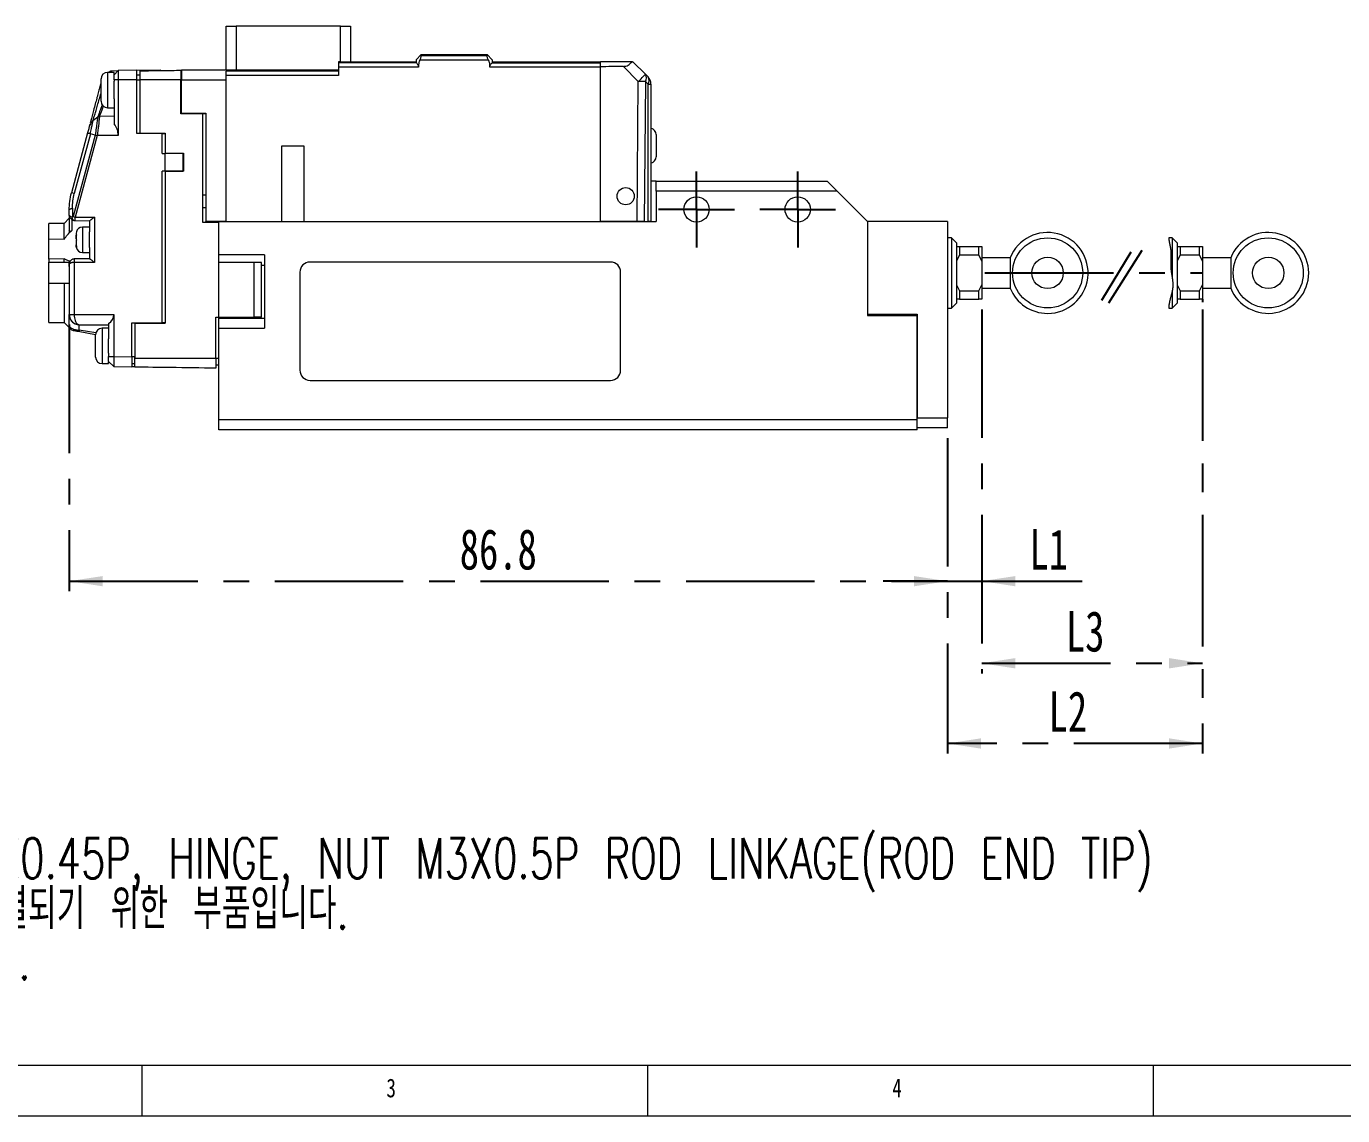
# Model space of a CAD drawing. Header units: millimetres. Extents: x 5 to 415, y 5 to 292.
# Drawn here: x 98.6 to 228.7, y 5 to 112.7 of the extents above; entities that cross this region are included whole.
import ezdxf

# ---------------------------------------------------------------- set-up
doc = ezdxf.new("R2010")
doc.units = ezdxf.units.MM
doc.linetypes.add('CENTERX2', pattern=[20.32, 12.7, -2.54, 2.54, -2.54])
doc.layers.add('CENTER_LINE', color=7, linetype='CENTERX2')
doc.layers.add('DIMENSION', color=7, linetype='Continuous')
doc.styles.add('SLDTEXTSTYLE0', font='TXT', dxfattribs={"width": 0.7})
doc.styles.add('SLDTEXTSTYLE2', font='TXT', dxfattribs={"width": 0.7, "bigfont": 'bigfont'})
doc.styles.add('SLDTEXTSTYLE3', font='TXT', dxfattribs={"width": 0.75})
doc.dimstyles.new('SLDDIMSTYLE0', dxfattribs={"dimtxt": 4, "dimasz": 3.302, "dimexe": 0, "dimexo": 0.0625, "dimgap": 1, "dimtad": 1, "dimrnd": 1e-09, "dimzin": 12, "dimdsep": 46, "dimtxsty": 'SLDTEXTSTYLE0', "dimsah": 1, "dimcen": 0.09, "dimadec": 0, "dimazin": 3, "dimtfac": 1, "dimtmove": 0, "dimatfit": 0, "dimfxl": 1, "dimfrac": 2, "dimtolj": 1, "dimtzin": 12, "dimarcsym": 0})
doc.dimstyles.new('SLDDIMSTYLE1', dxfattribs={"dimtxt": 4, "dimasz": 3.302, "dimexe": 0, "dimexo": 0.0625, "dimgap": 1, "dimtad": 1, "dimrnd": 1e-09, "dimzin": 12, "dimdsep": 46, "dimtxsty": 'SLDTEXTSTYLE0', "dimsah": 1, "dimcen": 0.09, "dimadec": 0, "dimazin": 3, "dimtfac": 1, "dimtofl": 0, "dimtmove": 0, "dimatfit": 3, "dimfxl": 1, "dimfrac": 2, "dimtolj": 1, "dimtzin": 12, "dimarcsym": 0})

# ---------------------------------------------------------------- blocks, each defined once
blk = doc.blocks.new('SW_NOTE_0')
at = {"layer": 'CENTER_LINE', "color": 0, "char_height": 4, "attachment_point": 1}
for s, insert, style in [('NOTE:', (0, 5.16), 'SLDTEXTSTYLE0'), ('1. ACCESSORY 부품 :  SCREW M2.5X0.45P, HINGE, NUT M3X0.5P ROD LINKAGE(ROD END TIP)', (0, 0.16), 'SLDTEXTSTYLE2'), ('2. ACCESSORY는 고정부와 같은 부품에 연결되기 위한 부품입니다.', (0, -4.84), 'SLDTEXTSTYLE2'), ('3. 지정하지 않은 치수의 공차는 +/-0.2MM.', (0, -9.84), 'SLDTEXTSTYLE2')]:
    blk.add_mtext(s, dxfattribs=dict(at, insert=insert, style=style))
blk = doc.blocks.new('_D_22')
at = {"layer": 'CENTER_LINE'}
for p, q in [((214.82, 84.42), (214.82, 40.8)), ((189.62, 72), (189.62, 40.8)), ((214.82, 41.8), (189.62, 41.8))]:
    blk.add_line(p, q, dxfattribs=at)
for points in [[(189.62, 41.8), (192.92, 41.29), (192.92, 42.31)], [(214.82, 41.8), (211.52, 42.31), (211.52, 41.29)]]:
    blk.add_solid(points, dxfattribs=at)
at = {"layer": 'CENTER_LINE', "insert": (199.62, 46.96), "char_height": 4, "attachment_point": 1, "style": 'SLDTEXTSTYLE0'}
blk.add_mtext('L2', dxfattribs=at)
blk = doc.blocks.new('_D_23')
at = {"layer": 'CENTER_LINE'}
for p, q in [((193.02, 84.72), (193.02, 48.73)), ((214.82, 84.72), (214.82, 48.73)), ((193.02, 49.73), (214.82, 49.73))]:
    blk.add_line(p, q, dxfattribs=at)
for points in [[(193.02, 49.73), (196.32, 49.22), (196.32, 50.24)], [(214.82, 49.73), (211.52, 50.24), (211.52, 49.22)]]:
    blk.add_solid(points, dxfattribs=at)
at = {"layer": 'CENTER_LINE', "insert": (201.32, 54.89), "char_height": 4, "attachment_point": 1, "style": 'SLDTEXTSTYLE0'}
blk.add_mtext('L3', dxfattribs=at)
blk = doc.blocks.new('_D_24')
at = {"layer": 'CENTER_LINE'}
for p, q in [((102.82, 83.21), (102.82, 56.85)), ((189.62, 72), (189.62, 56.85)), ((102.82, 57.85), (189.62, 57.85))]:
    blk.add_line(p, q, dxfattribs=at)
for points in [[(102.82, 57.85), (106.12, 57.34), (106.12, 58.35)], [(189.62, 57.85), (186.32, 58.35), (186.32, 57.34)]]:
    blk.add_solid(points, dxfattribs=at)
at = {"layer": 'CENTER_LINE', "insert": (141.42, 63), "char_height": 4, "attachment_point": 1, "style": 'SLDTEXTSTYLE0'}
blk.add_mtext('86.8', dxfattribs=at)
blk = doc.blocks.new('_D_25')
at = {"layer": 'CENTER_LINE'}
for p, q in [((193.02, 84.72), (193.02, 56.85)), ((189.62, 72), (189.62, 56.85)), ((189.62, 57.85), (183.27, 57.85)), ((189.62, 57.85), (193.02, 57.85)), ((193.02, 57.85), (202.93, 57.85))]:
    blk.add_line(p, q, dxfattribs=at)
for points in [[(189.62, 57.85), (186.32, 58.35), (186.32, 57.34)], [(193.02, 57.85), (196.32, 57.34), (196.32, 58.35)]]:
    blk.add_solid(points, dxfattribs=at)
at = {"layer": 'CENTER_LINE', "insert": (197.72, 63), "char_height": 4, "attachment_point": 1, "style": 'SLDTEXTSTYLE0'}
blk.add_mtext('L1', dxfattribs=at)
blk = doc.blocks.new('SW_CENTERMARKSYMBOL_5')
at = {"layer": 'CENTER_LINE', "color": 0}
for p, q in [((0, 2.5), (0, 3.75)), ((0, 0), (0, 2.5)), ((-2.5, 0), (-3.75, 0)), ((0, 0), (-2.5, 0)), ((0, 0), (0, -2.5)), ((0, 0), (2.5, 0)), ((2.5, 0), (3.75, 0)), ((0, -2.5), (0, -3.75))]:
    blk.add_line(p, q, dxfattribs=at)
blk = doc.blocks.new('SW_CENTERMARKSYMBOL_6')
at = {"layer": 'CENTER_LINE', "color": 0}
for p, q in [((0, 2.5), (0, 3.75)), ((0, 0), (0, 2.5)), ((-2.5, 0), (-3.75, 0)), ((0, 0), (-2.5, 0)), ((0, 0), (0, -2.5)), ((0, 0), (2.5, 0)), ((2.5, 0), (3.75, 0)), ((0, -2.5), (0, -3.75))]:
    blk.add_line(p, q, dxfattribs=at)

msp = doc.modelspace()

# ---------------------------------------------------------------- linework, layer by layer
at = {"color": 7, "linetype": 'Continuous', "lineweight": 18}
for p, q in [((118.319, 108.405), (118.319, 112.705)), ((119.319, 112.705), (119.319, 108.405)), ((129.619, 112.705), (119.319, 112.705)), ((129.619, 109.203), (129.619, 112.705)), ((130.619, 112.705), (130.619, 109.205)), ((137.619, 109.905), (137.119, 109.405)), ((144.265, 109.362), (137.473, 109.362)), ((137.619, 109.802), (137.619, 109.905)), ((137.619, 109.905), (144.119, 109.905)), ((144.119, 109.802), (137.619, 109.802)), ((144.619, 109.405), (144.119, 109.905)), ((107.269, 108.155), (106.619, 108.155)), ((106.897, 108.272), (106.744, 108.155)), ((106.897, 108.272), (106.744, 108.155)), ((106.744, 108.155), (106.869, 108.251)), ((107.047, 108.313), (107.669, 108.324)), ((107.669, 108.324), (107.269, 107.917)), ((107.269, 107.917), (107.269, 108.155)), ((109.519, 108.356), (107.669, 108.324)), ((107.669, 108.324), (107.669, 107.405)), ((109.519, 108.356), (111.819, 108.397)), ((109.519, 107.405), (109.519, 108.356)), ((111.819, 108.397), (111.819, 108.334)), ((113.869, 108.359), (113.919, 108.36)), ((113.919, 108.405), (129.419, 108.405)), ((129.419, 108.274), (118.319, 108.274)), ((129.614, 109.205), (129.419, 109.205)), ((137.12, 109.09), (129.419, 109.089)), ((129.419, 108.656), (129.419, 107.848)), ((137.353, 108.656), (129.419, 108.656)), ((129.619, 109.205), (137.119, 109.205)), ((137.349, 108.905), (137.282, 108.905)), ((137.349, 108.905), (137.353, 108.656)), ((144.386, 108.656), (144.39, 108.905)), ((155.319, 108.656), (144.386, 108.656)), ((144.39, 108.905), (144.457, 108.905)), ((144.619, 109.205), (155.319, 109.205)), ((144.619, 109.09), (155.319, 109.089)), ((158.501, 109.205), (155.319, 109.205)), ((155.319, 108.704), (155.319, 109.205)), ((155.319, 93.405), (155.319, 108.704)), ((159.067, 107.26), (157.59, 108.738)), ((158.531, 109.193), (159.766, 107.959)), ((105.969, 105.305), (105.969, 107.505)), ((107.269, 107.405), (107.269, 107.917)), ((107.669, 107.405), (107.269, 107.405)), ((107.269, 107.405), (107.269, 107.287)), ((107.269, 105.524), (107.269, 107.287)), ((107.669, 107.405), (107.669, 101.905)), ((109.519, 107.405), (107.669, 107.405)), ((109.819, 107.862), (109.519, 107.862)), ((109.519, 102.103), (109.519, 107.405)), ((109.519, 107.405), (109.819, 107.405)), ((109.819, 102.153), (109.819, 107.405)), ((113.919, 107.405), (113.869, 107.405)), ((113.869, 104.058), (113.869, 107.405)), ((113.919, 107.405), (118.319, 107.405)), ((113.919, 104.105), (113.919, 107.405)), ((129.419, 107.848), (118.319, 107.848)), ((118.319, 93.405), (118.319, 107.405)), ((158.945, 93.405), (159.067, 107.26)), ((159.766, 107.252), (159.644, 93.405)), ((159.766, 107.959), (160.026, 107.698)), ((160.026, 106.991), (159.766, 107.252)), ((160.026, 93.405), (160.026, 106.991)), ((160.026, 106.991), (160.319, 106.991)), ((160.319, 106.991), (160.319, 93.405)), ((107.269, 105.524), (107.269, 103.076)), ((113.869, 105.405), (113.919, 105.405)), ((106.619, 104.655), (107.269, 104.655)), ((113.919, 104.105), (116.319, 104.105)), ((116.319, 104.105), (116.319, 93.405)), ((104.811, 102.836), (104.807, 102.823)), ((104.912, 103.06), (104.811, 102.836)), ((104.811, 102.836), (104.89, 103.012)), ((104.826, 102.889), (104.814, 102.843)), ((104.826, 102.89), (104.815, 102.837)), ((104.831, 102.864), (104.837, 102.864)), ((105.168, 103.371), (105.047, 103.242)), ((105.047, 103.242), (105.168, 103.371)), ((105.158, 103.323), (105.168, 103.371)), ((105.636, 103.73), (105.168, 103.371)), ((107.269, 103.817), (105.813, 103.792)), ((116.019, 104.058), (113.869, 104.058)), ((116.019, 93.305), (116.019, 104.058)), ((116.319, 104.058), (116.019, 104.058)), ((104.637, 102.19), (103.044, 96.245)), ((105.398, 101.959), (103.201, 93.905)), ((104.914, 102.088), (103.327, 96.169)), ((105.599, 101.905), (103.4, 93.85)), ((105.398, 101.959), (104.914, 102.088)), ((107.669, 101.905), (105.599, 101.905)), ((112.019, 102.103), (109.519, 102.103)), ((109.819, 102.153), (109.819, 102.103)), ((109.819, 102.153), (112.319, 102.153)), ((112.019, 100.133), (112.019, 102.103)), ((112.019, 102.103), (112.319, 102.103)), ((112.319, 102.153), (112.319, 100.153)), ((160.819, 102.005), (160.819, 100.905)), ((123.819, 100.905), (126.019, 100.905)), ((123.819, 93.405), (123.819, 100.905)), ((126.019, 100.905), (126.019, 93.405)), ((160.819, 100.905), (160.819, 99.805)), ((112.019, 100.133), (112.319, 100.133)), ((112.319, 100.153), (112.319, 100.133)), ((112.319, 100.153), (114.119, 100.153)), ((112.319, 98.393), (112.319, 100.133)), ((114.069, 100.133), (112.319, 100.133)), ((114.069, 98.393), (114.069, 100.133)), ((114.119, 100.153), (114.119, 98.373)), ((112.319, 98.393), (112.019, 98.393)), ((112.019, 83.405), (112.019, 98.393)), ((112.319, 98.393), (114.069, 98.393)), ((112.319, 98.393), (112.319, 98.373)), ((112.319, 98.373), (112.319, 83.355)), ((114.119, 98.373), (112.319, 98.373)), ((160.819, 97.403), (160.319, 97.403)), ((160.819, 97.403), (177.719, 97.403)), ((160.819, 96.403), (160.819, 97.403)), ((160.819, 96.403), (160.819, 93.403)), ((178.719, 96.403), (160.819, 96.403)), ((177.719, 97.403), (178.719, 96.403)), ((181.719, 93.403), (178.719, 96.403)), ((103.327, 96.169), (103.044, 96.245)), ((116.019, 96.055), (116.319, 96.055)), ((102.819, 93.722), (102.319, 93.212)), ((102.819, 94.012), (102.819, 94.536)), ((103.136, 93.862), (103.12, 93.865)), ((103.136, 94.719), (103.136, 93.862)), ((103.4, 93.85), (105.311, 93.85)), ((105.311, 93.85), (105.311, 89.36)), ((116.319, 94.756), (116.019, 94.756)), ((102.319, 93.212), (100.819, 93.212)), ((100.819, 91.685), (100.819, 93.212)), ((102.319, 91.657), (102.319, 93.212)), ((103.271, 93.516), (103.345, 93.514)), ((103.32, 93.507), (104.836, 93.481)), ((103.536, 92.394), (103.519, 92.251)), ((104.819, 92.853), (104.119, 92.853)), ((104.819, 93.481), (104.819, 92.382)), ((104.819, 92), (104.819, 92.382)), ((117.619, 93.305), (116.019, 93.305)), ((118.319, 93.405), (116.319, 93.405)), ((116.319, 93.305), (116.319, 93.405)), ((117.619, 90.103), (117.619, 93.403)), ((117.619, 93.403), (160.819, 93.403)), ((118.319, 93.405), (123.819, 93.405)), ((120.854, 93.405), (120.854, 93.403)), ((123.019, 93.403), (123.019, 93.405)), ((126.019, 93.405), (155.319, 93.405)), ((130.819, 93.405), (130.819, 93.403)), ((132.819, 93.405), (132.819, 93.403)), ((155.319, 93.403), (155.319, 93.405)), ((158.945, 93.405), (155.319, 93.405)), ((156.019, 93.403), (156.019, 93.405)), ((159.644, 93.405), (158.945, 93.405)), ((159.644, 93.405), (160.026, 93.405)), ((160.319, 93.405), (160.026, 93.405)), ((181.719, 93.403), (181.719, 84.233)), ((189.619, 93.403), (181.719, 93.403)), ((181.719, 93.403), (181.719, 84.103)), ((189.619, 93.403), (189.619, 74.003)), ((100.819, 89.694), (100.819, 91.685)), ((100.819, 91.685), (102.319, 91.657)), ((103.519, 92.251), (103.519, 92.045)), ((103.519, 92.045), (103.527, 92.078)), ((103.519, 91.936), (103.519, 92.045)), ((103.519, 91.777), (103.519, 91.936)), ((103.519, 91.668), (103.519, 91.777)), ((103.527, 91.572), (103.519, 91.538)), ((103.519, 91.538), (103.519, 91.114)), ((103.519, 91.114), (103.536, 90.971)), ((103.519, 90.955), (103.519, 91.114)), ((104.819, 90.824), (104.819, 92)), ((190.019, 91.803), (189.619, 91.803)), ((190.519, 91.303), (190.019, 91.803)), ((190.019, 91.803), (190.019, 84.85)), ((190.519, 91.303), (190.519, 85.349)), ((211.824, 91.803), (211.491, 91.803)), ((212.324, 91.303), (211.824, 91.803)), ((211.824, 91.803), (211.824, 87.877)), ((212.324, 91.303), (212.324, 85.349)), ((103.536, 90.812), (103.519, 90.955)), ((103.536, 90.971), (103.536, 90.812)), ((104.119, 90.353), (104.819, 90.353)), ((104.819, 90.824), (104.819, 89.729)), ((122.119, 90.103), (117.619, 90.103)), ((117.619, 89.355), (117.619, 90.103)), ((122.119, 90.103), (122.119, 82.853)), ((190.519, 90.923), (190.819, 90.923)), ((190.819, 90.101), (190.519, 89.49)), ((190.819, 90.923), (190.819, 90.101)), ((190.819, 90.923), (192.719, 90.923)), ((190.819, 90.101), (192.719, 90.101)), ((192.719, 90.101), (192.719, 90.923)), ((192.719, 90.923), (193.019, 90.923)), ((193.019, 89.49), (192.719, 90.101)), ((193.019, 90.923), (193.019, 89.49)), ((195.811, 89.823), (193.019, 89.823)), ((195.811, 89.823), (195.811, 86.823)), ((212.324, 90.923), (212.624, 90.923)), ((212.624, 90.101), (212.324, 89.49)), ((212.624, 90.923), (212.624, 90.101)), ((212.624, 90.923), (214.524, 90.923)), ((212.624, 90.101), (214.524, 90.101)), ((214.524, 90.101), (214.524, 90.923)), ((214.524, 90.923), (214.824, 90.923)), ((214.824, 89.49), (214.524, 90.101)), ((214.824, 90.923), (214.824, 89.49)), ((217.616, 89.823), (214.824, 89.823)), ((217.616, 89.823), (217.616, 86.823)), ((102.319, 89.731), (100.819, 89.694)), ((100.819, 89.694), (100.819, 89.373)), ((100.819, 89.373), (102.319, 89.373)), ((100.819, 87.273), (100.819, 89.373)), ((102.319, 89.373), (102.319, 89.731)), ((102.319, 89.373), (102.872, 89.373)), ((102.819, 88.948), (102.819, 89.373)), ((102.819, 89.121), (102.819, 84.205)), ((104.835, 89.73), (103.307, 89.703)), ((103.311, 89.36), (103.311, 84.205)), ((105.311, 89.36), (103.311, 89.36)), ((117.619, 83.955), (117.619, 89.355)), ((121.069, 89.355), (117.619, 89.355)), ((121.069, 89.355), (121.069, 83.955)), ((121.819, 89.355), (121.069, 89.355)), ((121.819, 83.955), (121.819, 89.355)), ((156.319, 89.403), (126.619, 89.403)), ((193.019, 89.49), (193.019, 87.156)), ((214.824, 89.49), (214.824, 87.156)), ((100.819, 83.434), (100.819, 87.273)), ((102.319, 87.273), (100.819, 87.273)), ((102.319, 87.273), (102.319, 83.434)), ((102.819, 87.273), (102.319, 87.273)), ((125.619, 88.403), (125.619, 78.703)), ((157.319, 78.703), (157.319, 88.403)), ((190.519, 87.156), (190.819, 86.545)), ((190.819, 86.545), (192.719, 86.545)), ((190.819, 86.545), (190.819, 85.723)), ((192.719, 86.545), (193.019, 87.156)), ((192.719, 85.723), (192.719, 86.545)), ((193.019, 87.156), (193.019, 85.723)), ((193.019, 86.823), (195.811, 86.823)), ((211.824, 86.496), (211.824, 84.85)), ((212.324, 87.156), (212.624, 86.545)), ((212.624, 86.545), (214.524, 86.545)), ((212.624, 86.545), (212.624, 85.723)), ((214.524, 86.545), (214.824, 87.156)), ((214.524, 85.723), (214.524, 86.545)), ((214.824, 87.156), (214.824, 85.723)), ((214.824, 86.823), (217.616, 86.823)), ((189.619, 84.843), (190.019, 84.843)), ((190.019, 84.843), (190.519, 85.343)), ((190.019, 84.85), (190.019, 84.843)), ((190.819, 85.723), (190.519, 85.723)), ((190.519, 85.349), (190.519, 85.343)), ((190.819, 85.723), (192.719, 85.723)), ((193.019, 85.723), (192.719, 85.723)), ((211.497, 84.843), (211.824, 84.843)), ((211.824, 84.843), (212.324, 85.343)), ((211.824, 84.85), (211.824, 84.843)), ((212.624, 85.723), (212.324, 85.723)), ((212.324, 85.349), (212.324, 85.343)), ((212.624, 85.723), (214.524, 85.723)), ((214.824, 85.723), (214.524, 85.723)), ((100.819, 83.434), (102.319, 83.434)), ((102.319, 83.434), (102.902, 82.84)), ((102.819, 84.205), (103.311, 84.205)), ((102.819, 83.115), (102.819, 84.205)), ((103.311, 84.205), (107.219, 84.205)), ((106.719, 83.339), (106.719, 81.807)), ((107.219, 84.205), (107.219, 80.059)), ((109.019, 83.405), (112.019, 83.405)), ((109.019, 80.028), (109.019, 83.405)), ((109.319, 83.355), (109.319, 83.405)), ((109.319, 83.355), (112.319, 83.355)), ((109.319, 83.355), (109.319, 79.905)), ((112.319, 83.405), (112.019, 83.405)), ((117.319, 83.955), (117.619, 83.955)), ((117.319, 79.905), (117.319, 83.955)), ((117.619, 83.955), (121.069, 83.955)), ((117.619, 82.853), (117.619, 83.955)), ((117.619, 83.853), (122.119, 83.853)), ((121.819, 83.955), (121.069, 83.955)), ((181.719, 84.233), (186.619, 84.233)), ((181.719, 84.103), (186.619, 84.103)), ((186.619, 84.233), (186.619, 74.003)), ((186.619, 73.803), (186.619, 84.103)), ((105.408, 82.188), (103.721, 82.525)), ((103.819, 83.205), (106.719, 83.205)), ((103.819, 82.648), (103.819, 83.205)), ((105.419, 80.865), (105.419, 82.203)), ((106.719, 82.853), (106.069, 82.853)), ((117.619, 73.803), (117.619, 82.853)), ((117.619, 82.853), (122.119, 82.853)), ((105.419, 80.003), (105.419, 80.865)), ((106.719, 80.724), (106.719, 81.807)), ((106.719, 80.399), (106.719, 80.724)), ((106.719, 80.399), (106.719, 80.059)), ((106.719, 80.059), (107.219, 80.059)), ((106.719, 79.568), (107.222, 79.056)), ((106.719, 79.568), (107.222, 79.056)), ((106.732, 79.555), (106.719, 79.568)), ((106.719, 79.353), (106.719, 79.503)), ((107.219, 80.059), (109.019, 80.028)), ((109.019, 80.028), (109.019, 79.028)), ((109.319, 80.023), (109.019, 80.023)), ((117.319, 79.905), (117.619, 79.905)), ((106.069, 79.353), (106.719, 79.353)), ((107.219, 79.059), (109.019, 79.028)), ((109.319, 79.323), (109.019, 79.323)), ((109.319, 79.023), (109.019, 79.028)), ((117.619, 79.205), (117.319, 79.205)), ((126.619, 77.703), (156.319, 77.703)), ((186.619, 73.803), (117.619, 73.803)), ((117.619, 72.803), (117.619, 73.803)), ((186.619, 74.003), (189.619, 74.003)), ((186.619, 72.803), (186.619, 73.803)), ((189.619, 73.003), (186.619, 73.003)), ((189.619, 73.003), (189.619, 74.003)), ((186.619, 72.803), (117.619, 72.803)), ((10, 10), (410.25, 10)), ((110, 10), (110, 5)), ((160, 5), (160, 10)), ((210, 5), (210, 10)), ((5, 5), (415, 5))]:
    msp.add_line(p, q, dxfattribs=at)
at = {"color": 8, "linetype": 'Continuous', "lineweight": 18}
for p, q in [((106.619, 108.155), (106.619, 104.655)), ((114.119, 99.227), (114.069, 99.227)), ((114.069, 98.887), (114.119, 98.887)), ((104.119, 92.853), (104.119, 92)), ((104.119, 92), (104.119, 90.353)), ((102.832, 89.193), (102.819, 89.121)), ((121.819, 89.103), (122.119, 89.103)), ((105.45, 82.384), (103.819, 82.648)), ((106.069, 82.853), (106.069, 80.724)), ((106.069, 80.724), (106.069, 79.353))]:
    msp.add_line(p, q, dxfattribs=at)
at = {"color": 7, "linetype": 'Continuous', "lineweight": 18, "flags": 128}
for points in [[(159.067, 107.26), (159.204, 107.397), (159.335, 107.528), (159.456, 107.649), (159.562, 107.755), (159.648, 107.841), (159.713, 107.906), (159.752, 107.945), (159.766, 107.959)], [(102.819, 94.536), (102.825, 94.562), (102.84, 94.587), (102.866, 94.612), (102.902, 94.636), (102.948, 94.659), (103.002, 94.681), (103.065, 94.701), (103.136, 94.719)], [(211.491, 91.803), (211.492, 91.774), (211.494, 91.746), (211.496, 91.716), (211.499, 91.685), (211.502, 91.656), (211.505, 91.626), (211.508, 91.596), (211.512, 91.567), (211.516, 91.539), (211.52, 91.51), (211.524, 91.482), (211.529, 91.449), (211.535, 91.415), (211.541, 91.382), (211.547, 91.349), (211.553, 91.317), (211.56, 91.284), (211.567, 91.245), (211.575, 91.207), (211.584, 91.168), (211.592, 91.13), (211.6, 91.092), (211.61, 91.042), (211.621, 90.992), (211.631, 90.942), (211.637, 90.911), (211.643, 90.879), (211.649, 90.848), (211.655, 90.816), (211.66, 90.785), (211.665, 90.753), (211.67, 90.723), (211.674, 90.694), (211.678, 90.664), (211.681, 90.634), (211.685, 90.604), (211.688, 90.573), (211.691, 90.543), (211.693, 90.513), (211.695, 90.483), (211.697, 90.452), (211.699, 90.422), (211.7, 90.393), (211.702, 90.363), (211.703, 90.333), (211.704, 90.293), (211.705, 90.254), (211.705, 90.214), (211.705, 90.174), (211.705, 90.135), (211.705, 90.095), (211.705, 90.048), (211.704, 90.001), (211.703, 89.954), (211.701, 89.906), (211.699, 89.839), (211.697, 89.771), (211.695, 89.703), (211.692, 89.635), (211.69, 89.567), (211.688, 89.519), (211.687, 89.47), (211.685, 89.421), (211.684, 89.372), (211.683, 89.324), (211.683, 89.275), (211.682, 89.226), (211.682, 89.188), (211.682, 89.149), (211.683, 89.111), (211.683, 89.073), (211.684, 89.034), (211.686, 88.996), (211.687, 88.958), (211.689, 88.919), (211.691, 88.881), (211.694, 88.843), (211.696, 88.805), (211.7, 88.767), (211.703, 88.729), (211.707, 88.692), (211.711, 88.654), (211.715, 88.617), (211.72, 88.572), (211.726, 88.528), (211.732, 88.483), (211.738, 88.439), (211.744, 88.394), (211.751, 88.35), (211.761, 88.282), (211.771, 88.214), (211.782, 88.147), (211.793, 88.079), (211.803, 88.012), (211.814, 87.944), (211.824, 87.877), (211.831, 87.829), (211.838, 87.782), (211.845, 87.735), (211.851, 87.687), (211.857, 87.64), (211.862, 87.603), (211.866, 87.566), (211.87, 87.529), (211.874, 87.492), (211.878, 87.455), (211.881, 87.421), (211.883, 87.387), (211.886, 87.353), (211.888, 87.319), (211.89, 87.285), (211.892, 87.251), (211.893, 87.218), (211.894, 87.185), (211.894, 87.151), (211.894, 87.125), (211.894, 87.098), (211.894, 87.072), (211.894, 87.045), (211.893, 87.018), (211.892, 86.992), (211.891, 86.966), (211.889, 86.94), (211.887, 86.915), (211.885, 86.888), (211.883, 86.862), (211.88, 86.835), (211.877, 86.809), (211.874, 86.783), (211.87, 86.757), (211.867, 86.731), (211.863, 86.705), (211.859, 86.68), (211.854, 86.649), (211.848, 86.618), (211.843, 86.588), (211.837, 86.557), (211.831, 86.526), (211.824, 86.496), (211.816, 86.458), (211.807, 86.42), (211.799, 86.383), (211.79, 86.345), (211.78, 86.307), (211.768, 86.258), (211.755, 86.209), (211.742, 86.159), (211.725, 86.093), (211.707, 86.026), (211.689, 85.96), (211.671, 85.893), (211.658, 85.844), (211.645, 85.794), (211.632, 85.745), (211.619, 85.695), (211.607, 85.646), (211.598, 85.606), (211.588, 85.567), (211.58, 85.528), (211.571, 85.488), (211.563, 85.449), (211.556, 85.416), (211.55, 85.382), (211.544, 85.349), (211.538, 85.316), (211.532, 85.282), (211.527, 85.249), (211.522, 85.217), (211.518, 85.185), (211.514, 85.154), (211.51, 85.122), (211.507, 85.09), (211.505, 85.066), (211.503, 85.043), (211.501, 85.02), (211.499, 84.997), (211.498, 84.973), (211.497, 84.95), (211.496, 84.932), (211.496, 84.914), (211.496, 84.896), (211.496, 84.878), (211.496, 84.861), (211.497, 84.843)], [(103.819, 82.648), (103.806, 82.618), (103.792, 82.593), (103.779, 82.571), (103.767, 82.553), (103.754, 82.539), (103.743, 82.53), (103.732, 82.525), (103.721, 82.525)]]:
    msp.add_lwpolyline(points, dxfattribs=at)
at = {"color": 7, "linetype": 'Continuous', "lineweight": 18}
for centre, radius in [((157.819, 95.905), 0.85), ((164.819, 94.603), 1.25), ((174.819, 94.603), 1.25), ((199.519, 88.323), 3.464), ((221.324, 88.323), 3.464), ((199.519, 88.323), 1.55), ((221.324, 88.323), 1.55)]:
    msp.add_circle(centre, radius, dxfattribs=at)
for centre, radius, start, end in [((106.619, 107.505), 0.65, 90, 180), ((158.358, 22.522), 84.741, 89.04802, 89.52025), ((159.258, 107.605), 0.619, 325.14306, 34.85694), ((159.519, 107.345), 0.619, 325.14306, 34.85694), ((159.319, 106.991), 1, 0, 45), ((106.619, 105.305), 0.65, 180, 270), ((160.169, 102.005), 0.65, 0, 76.65764), ((160.169, 99.805), 0.65, 283.34236, 0), ((116.158, 140.636), 48.494, 254.50273, 254.74739), ((104.119, 92.253), 0.6, 90, 167.14802), ((199.519, 88.323), 4, 270, 157.97569), ((221.324, 88.323), 4, 202.02438, 157.97581), ((104.119, 90.953), 0.6, 193.5835, 270), ((126.619, 88.403), 1, 90, 180), ((156.319, 88.403), 1, 0, 90), ((199.519, 88.323), 4, 202.02431, 270), ((106.219, 84.205), 1, 300.00504, 360), ((103.319, 83.115), 0.5, 180, 258.69007), ((106.069, 82.203), 0.65, 90, 180), ((106.069, 80.003), 0.65, 180, 270), ((126.619, 78.703), 1, 180, 270), ((156.319, 78.703), 1, 270, 0)]:
    msp.add_arc(centre, radius, start, end, dxfattribs=at)
for centre, major_axis, ratio, start_param, end_param in [((255.104, 108.205), (114.589, -0.009), 0.0087265, 2.5886711, 2.6276429), ((105.815, 101.905), (0, 1.886), 0.9828419, 4.712389, 5.3816768)]:
    msp.add_ellipse(centre, major_axis=major_axis, ratio=ratio, start_param=start_param, end_param=end_param, dxfattribs=at)
for points in [[(118.319, 112.705), (118.334, 112.705), (118.364, 112.705), (118.596, 112.705), (118.926, 112.705), (119.188, 112.705), (119.319, 112.705)], [(129.619, 112.705), (129.75, 112.705), (130.012, 112.705), (130.343, 112.705), (130.574, 112.705), (130.604, 112.705), (130.619, 112.705)], [(106.869, 108.251), (106.896, 108.269), (106.951, 108.304), (107.015, 108.31), (107.047, 108.313)], [(113.919, 108.405), (113.919, 108.39), (113.919, 108.36), (113.919, 108.129), (113.919, 107.798), (113.919, 107.536), (113.919, 107.405)], [(118.319, 107.405), (118.319, 107.493), (118.319, 107.668), (118.319, 107.912), (118.319, 108.126), (118.319, 108.224), (118.319, 108.274)], [(129.419, 109.089), (129.419, 109.065), (129.419, 109.018), (129.419, 108.912), (129.419, 108.789), (129.419, 108.7), (129.419, 108.656)], [(155.319, 109.089), (155.319, 109.123), (155.319, 109.19), (155.319, 109.2), (155.319, 109.205)], [(155.319, 108.656), (155.319, 108.7), (155.319, 108.789), (155.319, 108.912), (155.319, 109.018), (155.319, 109.065), (155.319, 109.089)], [(103.527, 92.078), (103.524, 91.994), (103.518, 91.825), (103.524, 91.656), (103.527, 91.572)]]:
    msp.add_open_spline(points, degree=3, dxfattribs=at)
for points, knots in [([(137.119, 109.405), (137.12, 109.401), (137.12, 109.393), (137.12, 109.325), (137.12, 109.224), (137.12, 109.135), (137.12, 109.09)], [0, 0, 0, 0, 0.2498264, 0.4997685, 0.7498264, 1, 1, 1, 1]), ([(137.473, 109.362), (137.437, 109.287), (137.366, 109.142), (137.355, 108.982), (137.349, 108.905)], [0, 0, 0, 0, 0.5233128, 1, 1, 1, 1]), ([(137.473, 109.362), (137.496, 109.408), (137.539, 109.498), (137.585, 109.624), (137.614, 109.732), (137.618, 109.779), (137.619, 109.802)], [0, 0, 0, 0, 0.2683311, 0.5220653, 0.7646878, 1, 1, 1, 1]), ([(144.119, 109.905), (144.119, 109.901), (144.119, 109.892), (144.119, 109.832), (144.119, 109.802)], [0, 0, 0, 0, 0.5000079, 1, 1, 1, 1]), ([(144.265, 109.362), (144.243, 109.408), (144.199, 109.498), (144.154, 109.625), (144.125, 109.732), (144.121, 109.779), (144.119, 109.802)], [0, 0, 0, 0, 0.268398, 0.5221781, 0.7647473, 1, 1, 1, 1]), ([(144.39, 108.905), (144.384, 108.982), (144.372, 109.142), (144.302, 109.287), (144.265, 109.362)], [0, 0, 0, 0, 0.4793147, 1, 1, 1, 1]), ([(144.619, 109.405), (144.619, 109.401), (144.619, 109.393), (144.619, 109.325), (144.619, 109.224), (144.619, 109.135), (144.619, 109.09)], [0, 0, 0, 0, 0.2498829, 0.4998439, 0.7498829, 1, 1, 1, 1]), ([(109.819, 108.31), (110.575, 108.319), (111.925, 108.336), (113.275, 108.352), (113.869, 108.359)], [0, 0, 0, 0, 0.5600038, 1, 1, 1, 1]), ([(109.819, 107.405), (109.819, 107.507), (109.819, 107.71), (109.819, 107.982), (109.819, 108.186), (109.819, 108.295), (109.819, 108.306), (109.819, 108.31)], [0, 0, 0, 0, 0.2147016, 0.4294041, 0.6440889, 0.8587662, 1, 1, 1, 1]), ([(113.869, 108.359), (113.869, 108.349), (113.869, 108.328), (113.869, 108.163), (113.869, 107.921), (113.869, 107.653), (113.869, 107.476), (113.869, 107.405)], [0, 0, 0, 0, 0.2147025, 0.4294057, 0.6440908, 0.8587685, 1, 1, 1, 1]), ([(129.419, 109.196), (129.419, 109.196), (129.419, 109.198), (129.419, 109.13), (129.419, 109.089)], [0, 0, 0, 0, 0.397291, 1, 1, 1, 1]), ([(137.282, 108.905), (137.259, 108.94), (137.208, 109.017), (137.151, 109.064), (137.12, 109.09)], [0, 0, 0, 0, 0.4537894, 1, 1, 1, 1]), ([(137.353, 108.656), (137.349, 108.7), (137.341, 108.792), (137.302, 108.866), (137.282, 108.905)], [0, 0, 0, 0, 0.4781153, 1, 1, 1, 1]), ([(144.386, 108.656), (144.39, 108.7), (144.398, 108.792), (144.437, 108.867), (144.457, 108.905)], [0, 0, 0, 0, 0.4842701, 1, 1, 1, 1]), ([(144.457, 108.905), (144.477, 108.936), (144.527, 109.013), (144.584, 109.061), (144.618, 109.09)], [0, 0, 0, 0, 0.3957078, 1, 1, 1, 1]), ([(157.59, 108.738), (157.674, 108.744), (157.843, 108.757), (158.076, 108.872), (158.258, 109.023), (158.402, 109.156), (158.489, 109.216), (158.52, 109.2), (158.531, 109.193)], [0, 0, 0, 0, 0.1540722, 0.3092067, 0.4883347, 0.6715016, 0.8782308, 1, 1, 1, 1]), ([(105.893, 106.875), (105.848, 106.709), (105.758, 106.373), (105.643, 105.942), (105.547, 105.586), (105.471, 105.303), (105.362, 104.895), (105.225, 104.383), (105.077, 103.829), (104.964, 103.407), (104.916, 103.232), (104.897, 103.159)], [0, 0, 0, 0, 0.107145, 0.2164372, 0.2809022, 0.3449951, 0.4090648, 0.5673186, 0.7248617, 0.8868336, 1, 1, 1, 1]), ([(105.969, 107.161), (105.966, 107.147), (105.955, 107.109), (105.937, 107.039), (105.914, 106.956), (105.9, 106.902), (105.893, 106.875)], [0, 0, 0, 0, 0.1655439, 0.4571209, 0.7329877, 1, 1, 1, 1]), ([(105.968, 106.816), (105.964, 106.817), (105.894, 106.846), (105.893, 106.861), (105.893, 106.875)], [0, 0, 0, 0, 0.0465805, 1, 1, 1, 1]), ([(113.869, 107.405), (113.113, 107.406), (111.763, 107.408), (110.413, 107.406), (109.819, 107.405)], [0, 0, 0, 0, 0.560005, 1, 1, 1, 1]), ([(104.824, 102.867), (104.814, 102.831), (104.794, 102.758), (104.747, 102.582), (104.694, 102.383), (104.656, 102.243), (104.638, 102.174)], [0, 0, 0, 0, 0.2530718, 0.5047876, 0.7559179, 1, 1, 1, 1]), ([(104.904, 103.023), (104.894, 103.02), (104.876, 103.014), (104.851, 102.955), (104.839, 102.927)], [0, 0, 0, 0, 0.5271323, 1, 1, 1, 1]), ([(105.156, 103.325), (105.116, 103.298), (104.994, 103.213), (104.922, 103.084), (104.873, 102.997)], [0, 0, 0, 0, 0.3272289, 1, 1, 1, 1]), ([(105.155, 103.335), (105.141, 103.326), (105.107, 103.304), (105.081, 103.274), (105.066, 103.257)], [0, 0, 0, 0, 0.41758472, 1, 1, 1, 1]), ([(105.636, 103.73), (105.632, 103.703), (105.626, 103.649), (105.571, 103.239), (105.493, 102.654), (105.43, 102.191), (105.398, 101.959)], [0, 0, 0, 0, 0.25022448, 0.50000444, 0.74976372, 1, 1, 1, 1]), ([(105.813, 103.792), (105.811, 103.777), (105.808, 103.746), (105.783, 103.52), (105.751, 103.229), (105.714, 102.9), (105.663, 102.456), (105.622, 102.101), (105.599, 101.905)], [0, 0, 0, 0, 0.180061, 0.3783653, 0.5057387, 0.6399103, 0.8012057, 1, 1, 1, 1]), ([(105.636, 103.73), (105.663, 103.747), (105.717, 103.782), (105.781, 103.789), (105.813, 103.792)], [0, 0, 0, 0, 0.5027423, 1, 1, 1, 1]), ([(104.654, 102.182), (104.664, 102.175), (104.687, 102.16), (104.832, 102.114), (104.914, 102.088)], [0, 0, 0, 0, 0.43152192, 1, 1, 1, 1]), ([(105.398, 101.959), (105.412, 101.955), (105.44, 101.948), (105.492, 101.943), (105.539, 101.93), (105.574, 101.913), (105.592, 101.907), (105.599, 101.905)], [0, 0, 0, 0, 0.2498864, 0.4999256, 0.7479591, 0.9077936, 1, 1, 1, 1]), ([(102.819, 94.536), (102.829, 94.825), (102.847, 95.396), (102.979, 95.963), (103.044, 96.245)], [0, 0, 0, 0, 0.5044166, 1, 1, 1, 1]), ([(103.136, 94.719), (103.144, 94.963), (103.159, 95.446), (103.272, 95.929), (103.327, 96.169)], [0, 0, 0, 0, 0.5041531, 1, 1, 1, 1]), ([(102.819, 94.029), (102.819, 94.039), (102.819, 94.062), (102.819, 93.947), (102.819, 93.812), (102.819, 93.676), (102.819, 93.574), (102.819, 93.46), (102.819, 93.337), (102.819, 93.247), (102.819, 93.185), (102.819, 93.116), (102.819, 93.004), (102.819, 92.785), (102.819, 92.61), (102.819, 92.481)], [0, 0, 0, 0, 0.1190784, 0.265809, 0.4125396, 0.4732349, 0.533931, 0.5945989, 0.655233, 0.715856, 0.7182193, 0.7365535, 0.8076136, 0.8580433, 1, 1, 1, 1]), ([(102.819, 94.014), (102.825, 93.97), (102.836, 93.88), (102.944, 93.712), (103.087, 93.615), (103.185, 93.549)], [0, 0, 0, 0, 0.23397, 0.4786296, 1, 1, 1, 1]), ([(102.819, 94.012), (102.832, 93.997), (102.86, 93.965), (103.03, 93.9), (103.12, 93.865)], [0, 0, 0, 0, 0.4709453, 1, 1, 1, 1]), ([(103.201, 93.905), (103.199, 93.902), (103.197, 93.895), (103.189, 93.882), (103.175, 93.87), (103.156, 93.861), (103.143, 93.862), (103.136, 93.862)], [0, 0, 0, 0, 0.1072724, 0.2162658, 0.4632621, 0.7330696, 1, 1, 1, 1]), ([(105.311, 93.85), (105.31, 93.849), (105.268, 93.813), (105.167, 93.725), (105.029, 93.608), (104.922, 93.525), (104.861, 93.486), (104.844, 93.484), (104.836, 93.483)], [0, 0, 0, 0, 0.005863, 0.218298, 0.5267317, 0.7484425, 0.8905948, 1, 1, 1, 1]), ([(102.319, 91.657), (102.427, 91.8), (102.645, 92.09), (102.924, 92.376), (103.083, 92.525), (103.114, 92.554)], [0, 0, 0, 0, 0.4377612, 0.8889951, 1, 1, 1, 1]), ([(103.114, 92.554), (103.065, 92.513), (102.995, 92.453), (102.906, 92.413), (102.854, 92.41), (102.824, 92.435), (102.821, 92.466), (102.819, 92.481)], [0, 0, 0, 0, 0.3815475, 0.5501155, 0.7202658, 0.8678613, 1, 1, 1, 1]), ([(103.178, 93.553), (103.196, 93.543), (103.232, 93.525), (103.271, 93.516), (103.29, 93.512)], [0, 0, 0, 0, 0.51870458, 1, 1, 1, 1]), ([(102.941, 89.479), (102.819, 89.507), (102.599, 89.557), (102.406, 89.677), (102.319, 89.731)], [0, 0, 0, 0, 0.55333519, 1, 1, 1, 1]), ([(103.311, 89.36), (103.278, 89.359), (103.212, 89.358), (103.119, 89.345), (103.032, 89.325), (102.934, 89.286), (102.84, 89.222), (102.827, 89.155), (102.819, 89.121)], [0, 0, 0, 0, 0.1194981, 0.2397405, 0.3615359, 0.4856629, 0.7308174, 1, 1, 1, 1]), ([(103.317, 89.703), (103.262, 89.697), (103.164, 89.686), (103.031, 89.609), (102.924, 89.498), (102.858, 89.36), (102.828, 89.243), (102.829, 89.18), (102.829, 89.158)], [0, 0, 0, 0, 0.2021035, 0.3582933, 0.5531231, 0.7630949, 0.9164838, 1, 1, 1, 1]), ([(103.311, 89.703), (103.311, 89.698), (103.311, 89.688), (103.311, 89.608), (103.311, 89.495), (103.311, 89.405), (103.311, 89.36)], [0, 0, 0, 0, 0.2500001, 0.5000001, 0.7500001, 1, 1, 1, 1]), ([(104.835, 89.73), (104.847, 89.726), (104.873, 89.719), (104.952, 89.664), (105.077, 89.562), (105.207, 89.45), (105.291, 89.378), (105.31, 89.361), (105.311, 89.36)], [0, 0, 0, 0, 0.1584332, 0.3158466, 0.5629952, 0.901208, 0.9941385, 1, 1, 1, 1]), ([(102.819, 84.205), (102.829, 84.1), (102.849, 83.883), (102.988, 83.63), (103.155, 83.448), (103.33, 83.325), (103.554, 83.227), (103.724, 83.213), (103.819, 83.205)], [0, 0, 0, 0, 0.1901828, 0.3915873, 0.5188967, 0.6598588, 0.8073446, 1, 1, 1, 1]), ([(102.827, 84.216), (102.83, 84.167), (102.835, 84.073), (102.869, 83.905), (102.953, 83.698), (103.038, 83.553), (103.126, 83.487), (103.131, 83.483)], [0, 0, 0, 0, 0.1708433, 0.3284233, 0.5986701, 0.9782781, 1, 1, 1, 1]), ([(103.131, 83.483), (103.189, 83.433), (103.296, 83.342), (103.507, 83.249), (103.65, 83.231), (103.728, 83.222)], [0, 0, 0, 0, 0.3545552, 0.6459112, 1, 1, 1, 1]), ([(103.311, 84.205), (103.316, 84.1), (103.326, 83.883), (103.396, 83.63), (103.481, 83.448), (103.57, 83.325), (103.685, 83.227), (103.771, 83.213), (103.819, 83.205)], [0, 0, 0, 0, 0.19018154, 0.391587, 0.51881441, 0.6598591, 0.80721411, 1, 1, 1, 1]), ([(102.819, 83.115), (102.826, 83.084), (102.839, 83.03), (102.928, 82.941), (103.041, 82.865), (103.216, 82.779), (103.476, 82.69), (103.707, 82.662), (103.819, 82.648)], [0, 0, 0, 0, 0.1822975, 0.3221171, 0.4576091, 0.5740432, 0.7917571, 1, 1, 1, 1]), ([(103.721, 82.525), (103.687, 82.532), (103.618, 82.546), (103.516, 82.566), (103.425, 82.584), (103.325, 82.604), (103.239, 82.621), (103.227, 82.624), (103.221, 82.625)], [0, 0, 0, 0, 0.1182451, 0.2358313, 0.3516565, 0.4796451, 0.73658, 1, 1, 1, 1]), ([(106.719, 79.568), (106.719, 79.573), (106.719, 79.584), (106.719, 79.667), (106.719, 79.791), (106.719, 79.93), (106.719, 80.022), (106.719, 80.059)], [0, 0, 0, 0, 0.212202, 0.4239986, 0.6415206, 0.855071, 1, 1, 1, 1]), ([(107.219, 80.059), (107.218, 79.944), (107.216, 79.717), (107.216, 79.416), (107.216, 79.192), (107.216, 79.076), (107.218, 79.064), (107.219, 79.059)], [0, 0, 0, 0, 0.2198969, 0.4345122, 0.6491847, 0.8639199, 1, 1, 1, 1]), ([(109.319, 79.323), (109.319, 79.33), (109.319, 79.346), (109.319, 79.466), (109.319, 79.644), (109.319, 79.841), (109.319, 79.971), (109.319, 80.023)], [0, 0, 0, 0, 0.2142431, 0.4295233, 0.6428533, 0.8588539, 1, 1, 1, 1]), ([(109.319, 79.905), (110.813, 79.907), (113.479, 79.909), (116.146, 79.906), (117.319, 79.905)], [0, 0, 0, 0, 0.5600041, 1, 1, 1, 1]), ([(109.319, 79.007), (109.319, 79.017), (109.319, 79.036), (109.319, 79.191), (109.319, 79.419), (109.319, 79.672), (109.319, 79.839), (109.319, 79.905)], [0, 0, 0, 0, 0.2147016, 0.4294041, 0.6440889, 0.8587662, 1, 1, 1, 1]), ([(117.319, 79.905), (117.319, 79.793), (117.319, 79.569), (117.319, 79.271), (117.319, 79.045), (117.319, 78.926), (117.319, 78.914), (117.319, 78.909)], [0, 0, 0, 0, 0.21470351, 0.42940779, 0.64409272, 0.85877025, 1, 1, 1, 1]), ([(117.319, 78.909), (115.826, 78.927), (113.159, 78.96), (110.493, 78.992), (109.319, 79.007)], [0, 0, 0, 0, 0.5600047, 1, 1, 1, 1])]:
    msp.add_open_spline(points, degree=3, knots=knots, dxfattribs=at)
at = {"color": 8, "linetype": 'Continuous', "lineweight": 18}
for points, knots in [([(106.869, 108.251), (106.869, 108.247), (106.867, 108.239), (106.861, 108.179), (106.858, 108.155)], [0, 0, 0, 0, 0.606351, 1, 1, 1, 1]), ([(107.032, 108.155), (107.034, 108.171), (107.046, 108.299), (107.046, 108.307), (107.047, 108.313)], [0, 0, 0, 0, 0.1250824, 1, 1, 1, 1]), ([(105.168, 103.371), (105.172, 103.384), (105.179, 103.41), (105.242, 103.622), (105.338, 103.947), (105.466, 104.381), (105.619, 104.901), (105.789, 105.475), (105.91, 105.883), (105.969, 106.083)], [0, 0, 0, 0, 0.143144, 0.287166, 0.4309864, 0.5749572, 0.7186365, 0.8624939, 1, 1, 1, 1]), ([(106.082, 104.962), (106.054, 104.883), (105.953, 104.606), (105.804, 104.197), (105.663, 103.807), (105.645, 103.755), (105.636, 103.73)], [0, 0, 0, 0, 0.1071852, 0.3745158, 0.6892724, 1, 1, 1, 1]), ([(105.813, 103.792), (105.818, 103.803), (105.828, 103.826), (105.893, 103.999), (105.997, 104.266), (106.105, 104.544), (106.185, 104.75), (106.209, 104.812)], [0, 0, 0, 0, 0.2286888, 0.4502719, 0.6701427, 0.9018299, 1, 1, 1, 1]), ([(104.914, 102.088), (104.947, 102.259), (105.013, 102.594), (105.085, 102.957), (105.127, 103.169), (105.152, 103.293), (105.156, 103.313), (105.158, 103.323)], [0, 0, 0, 0, 0.293873, 0.5768833, 0.7326244, 0.8792892, 1, 1, 1, 1]), ([(103.12, 93.865), (103.113, 93.844), (103.097, 93.8), (103.089, 93.731), (103.096, 93.663), (103.122, 93.604), (103.151, 93.567), (103.174, 93.557), (103.179, 93.555)], [0, 0, 0, 0, 0.1649476, 0.3469796, 0.5424941, 0.74552, 0.9485458, 1, 1, 1, 1]), ([(103.272, 93.518), (103.262, 93.521), (103.235, 93.529), (103.197, 93.561), (103.162, 93.609), (103.138, 93.67), (103.126, 93.736), (103.125, 93.801), (103.133, 93.843), (103.136, 93.862)], [0, 0, 0, 0, 0.0953465, 0.2544149, 0.4160819, 0.5754187, 0.7279019, 0.8701059, 1, 1, 1, 1]), ([(103.4, 93.85), (103.398, 93.808), (103.395, 93.742), (103.386, 93.661), (103.378, 93.606), (103.369, 93.558), (103.36, 93.528), (103.351, 93.509), (103.347, 93.511), (103.345, 93.511)], [0, 0, 0, 0, 0.2389337, 0.3736336, 0.5181858, 0.6413886, 0.8012522, 0.9167135, 1, 1, 1, 1]), ([(103.114, 92.554), (103.114, 92.755), (103.114, 93.158), (103.114, 93.511), (103.114, 93.589), (103.114, 93.606)], [0, 0, 0, 0, 0.4371348, 0.8742691, 1, 1, 1, 1])]:
    msp.add_open_spline(points, degree=3, knots=knots, dxfattribs=at)
at = {"layer": 'CENTER_LINE'}
for p, q in [((193.319, 88.323), (214.824, 88.323)), ((214.824, 85.723), (214.824, 85.42))]:
    msp.add_line(p, q, dxfattribs=at)
at = {"layer": 'DIMENSION'}
for p, q in [((207.759, 90.379), (204.846, 85.603)), ((208.824, 90.542), (205.532, 85.342))]:
    msp.add_line(p, q, dxfattribs=at)

# ---------------------------------------------------------------- block references
at = {"layer": 'CENTER_LINE'}
for name, p in [('SW_CENTERMARKSYMBOL_5', (164.819, 94.603)), ('SW_CENTERMARKSYMBOL_6', (174.819, 94.603)), ('SW_NOTE_0', (27.066, 32.294))]:
    msp.add_blockref(name, p, dxfattribs=at)

# ---------------------------------------------------------------- texts
at = {"color": 7, "linetype": 'Continuous', "lineweight": 0, "char_height": 1.852, "attachment_point": 1, "style": 'SLDTEXTSTYLE3'}
for s, insert in [('3', (134.167, 8.668)), ('4', (184.167, 8.668))]:
    msp.add_mtext(s, dxfattribs=dict(at, insert=insert))

# ---------------------------------------------------------------- dimensions: what is measured, and where the dimension line sits
at = {"layer": 'CENTER_LINE'}
for base, p1, p2, dimstyle, picture, middle in [((193.019, 57.845), (189.619, 73.003), (193.019, 85.723), 'SLDDIMSTYLE0', '_D_25', (200.329, 57.845)), ((189.6194, 41.803), (214.8241, 85.42), (189.6194, 73.003), 'SLDDIMSTYLE1', '_D_22', (202.2218, 41.803)), ((214.8241, 49.7322), (193.0194, 85.723), (214.8241, 85.723), 'SLDDIMSTYLE1', '_D_23', (203.9218, 49.7322)), ((189.619, 57.845), (102.819, 84.205), (189.619, 73.003), 'SLDDIMSTYLE1', '_D_24', (146.219, 57.845))]:
    dim = msp.add_linear_dim(base=base, p1=p1, p2=p2, dimstyle=dimstyle, dxfattribs=at)
    dim.commit()
    dim.dimension.update_dxf_attribs({"geometry": picture, "text_midpoint": middle, "dimtype": 160})

doc.saveas('drawing.dxf')
